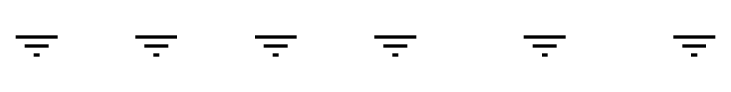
# Model space of a CAD drawing. Header units: inches. Extents: x 0 to 31.5, y 0 to 22.3.
# Drawn here: x 3.927 to 6.278, y 16.304 to 16.375 of the extents above; entities that cross this region are included whole.
import ezdxf

# ---------------------------------------------------------------- set-up
doc = ezdxf.new("R2010")
doc.units = ezdxf.units.IN
doc.header["$MEASUREMENT"] = 0
doc.layers.add('Sheet', color=255, linetype='Continuous')

msp = doc.modelspace()

# ---------------------------------------------------------------- linework, layer by layer
at = {"layer": 'Sheet'}
for points in [[(3.9329, 16.3695, 0.0118, 0.0118, 0), (4.073, 16.3695, 0.0118, 0.0118, 0)], [(4.3325, 16.3695, 0.0118, 0.0118, 0), (4.4726, 16.3695, 0.0118, 0.0118, 0)], [(4.7327, 16.3695, 0.0118, 0.0118, 0), (4.8728, 16.3695, 0.0118, 0.0118, 0)], [(5.1323, 16.3695, 0.0118, 0.0118, 0), (5.2724, 16.3695, 0.0118, 0.0118, 0)], [(5.6324, 16.3695, 0.0118, 0.0118, 0), (5.7725, 16.3695, 0.0118, 0.0118, 0)], [(6.1325, 16.3695, 0.0118, 0.0118, 0), (6.2726, 16.3695, 0.0118, 0.0118, 0)], [(3.9628, 16.3397, 0.0118, 0.0118, 0), (4.0426, 16.3397, 0.0118, 0.0118, 0)], [(4.3629, 16.3397, 0.0118, 0.0118, 0), (4.4427, 16.3397, 0.0118, 0.0118, 0)], [(4.7625, 16.3397, 0.0118, 0.0118, 0), (4.8424, 16.3397, 0.0118, 0.0118, 0)], [(5.1627, 16.3397, 0.0118, 0.0118, 0), (5.2425, 16.3397, 0.0118, 0.0118, 0)], [(5.6622, 16.3397, 0.0118, 0.0118, 0), (5.7426, 16.3397, 0.0118, 0.0118, 0)], [(6.1623, 16.3397, 0.0118, 0.0118, 0), (6.2421, 16.3397, 0.0118, 0.0118, 0)], [(3.9926, 16.3098, 0.0118, 0.0118, 0), (4.0127, 16.3098, 0.0118, 0.0118, 0)], [(4.3928, 16.3098, 0.0118, 0.0118, 0), (4.4129, 16.3098, 0.0118, 0.0118, 0)], [(4.7924, 16.3098, 0.0118, 0.0118, 0), (4.8125, 16.3098, 0.0118, 0.0118, 0)], [(5.1926, 16.3098, 0.0118, 0.0118, 0), (5.2127, 16.3098, 0.0118, 0.0118, 0)], [(5.6927, 16.3098, 0.0118, 0.0118, 0), (5.7122, 16.3098, 0.0118, 0.0118, 0)], [(6.1922, 16.3098, 0.0118, 0.0118, 0), (6.2123, 16.3098, 0.0118, 0.0118, 0)]]:
    msp.add_lwpolyline(points, format="xyseb", dxfattribs=at)

doc.saveas('drawing.dxf')
